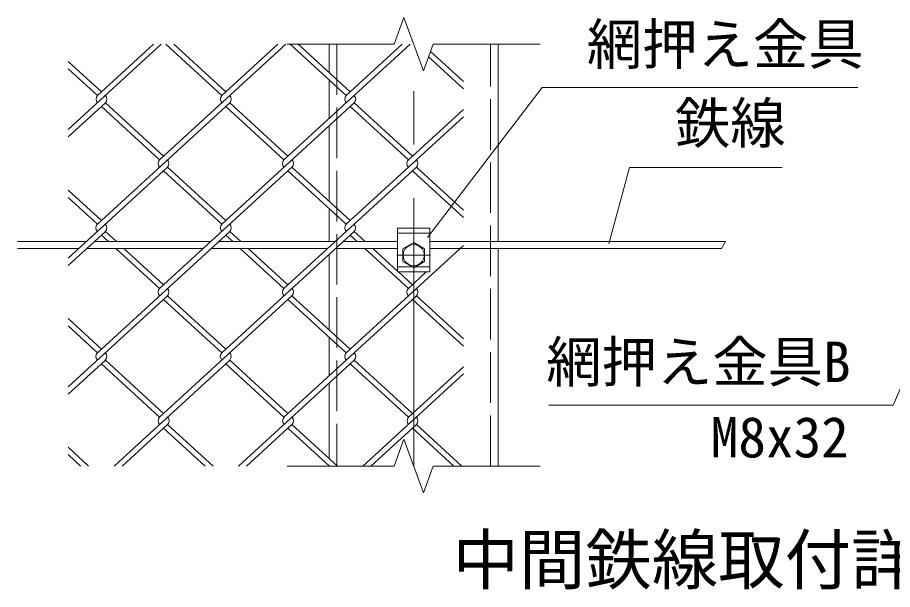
# Model space of a CAD drawing. Units: millimetres at full size; details may follow other scales. Extents: x -8400 to 8400, y -5940 to 5940.
# Drawn here: x 4639 to 6713, y 1859 to 3215 of the extents above; entities that cross this region are included whole.
import ezdxf
from ezdxf.enums import TextEntityAlignment as Align

# ---------------------------------------------------------------- set-up
doc = ezdxf.new("R2010")
doc.units = ezdxf.units.MM
doc.header["$LTSCALE"] = 20
doc.linetypes.add('DASHED', pattern=[7.5, 6, -1.5])
doc.linetypes.add('USER1', pattern=[50.8, 31.75, -6.35, 6.35, -6.35])
for name, color, linetype, lineweight in [('0-0_D-STR1', 1, 'Continuous', 18), ('0-1_D-BMK', 2, 'USER1', 13), ('0-3_D-STR3', 3, 'Continuous', 13), ('0-4_D-STR-DIM', 7, 'Continuous', 13), ('0-8_D-STR-TXT', 7, 'Continuous', 13), ('0-A_D-TTL-TXT', 7, 'Continuous', 13), ('0-B_D-STR2', 7, 'Continuous', 13)]:
    doc.layers.add(name, color=color, linetype=linetype, lineweight=lineweight)
doc.styles.add('ＭＳ ゴシック', font='')
doc.styles.get('ＭＳ ゴシック').set_extended_font_data('MS Gothic')

msp = doc.modelspace()

# ---------------------------------------------------------------- linework, layer by layer
at = {"layer": '0-0_D-STR1'}
for p, q in [((5377.66, 3151.59), (5377.66, 3084.07)), ((5777.66, 2683.59), (5777.66, 3151.59)), ((5377.66, 3066.71), (5377.66, 2976.11)), ((5377.66, 2958.75), (5377.66, 2779.11)), ((5377.66, 2761.75), (5377.66, 2683.59)), ((5777.66, 2151.59), (5777.66, 2667.59)), ((5377.66, 2653.79), (5377.66, 2474.16)), ((5377.66, 2456.79), (5377.66, 2366.2)), ((5377.66, 2348.83), (5377.66, 2169.2)), ((5377.66, 2151.84), (5377.66, 2151.59))]:
    msp.add_line(p, q, dxfattribs=at)
at = {"layer": '0-0_D-STR1', "linetype": 'DASHED'}
for p, q in [((5395.66, 3151.59), (5395.66, 2151.59)), ((5759.66, 2151.59), (5759.66, 3151.59))]:
    msp.add_line(p, q, dxfattribs=at)
at = {"layer": '0-1_D-BMK'}
for p, q in [((5577.66, 2151.59), (5577.66, 3151.59)), ((5537.66, 2651.59), (5617.66, 2651.59))]:
    msp.add_line(p, q, dxfattribs=at)
at = {"layer": '0-3_D-STR3'}
for p, q in [((5615.66, 2715.59), (5539.66, 2715.59)), ((5539.66, 2715.59), (5539.66, 2611.59)), ((5615.66, 2715.59), (5615.66, 2611.59)), ((4638.54, 2683.59), (4801.42, 2683.59)), ((4820.36, 2683.59), (5096.33, 2683.59)), ((5115.27, 2683.59), (5391.24, 2683.59)), ((5410.18, 2683.59), (5539.66, 2683.59)), ((5551.66, 2666.6), (5577.66, 2681.61)), ((5577.66, 2681.61), (5603.66, 2666.6)), ((6316.79, 2683.59), (5615.66, 2683.59)), ((4638.54, 2667.59), (4783.95, 2667.59)), ((4802.9, 2667.59), (5078.87, 2667.59)), ((5097.81, 2667.59), (5373.78, 2667.59)), ((5392.72, 2667.59), (5539.66, 2667.59)), ((5551.66, 2636.58), (5551.66, 2666.6)), ((5603.66, 2666.6), (5603.66, 2636.58)), ((6307.55, 2667.59), (5615.66, 2667.59)), ((5577.66, 2621.57), (5551.66, 2636.58)), ((5603.66, 2636.58), (5577.66, 2621.57)), ((5615.66, 2611.59), (5539.66, 2611.59))]:
    msp.add_line(p, q, dxfattribs=at)
at = {"layer": '0-3_D-STR3', "linetype": 'DASHED'}
for p, q in [((5615.66, 2703.59), (5539.66, 2703.59)), ((5615.66, 2623.59), (5539.66, 2623.59))]:
    msp.add_line(p, q, dxfattribs=at)
at = {"layer": '0-3_D-STR3'}
msp.add_circle((5577.66, 2651.59), 25, dxfattribs=at)
at = {"layer": '0-4_D-STR-DIM'}
for p, q in [((5554.58, 3215.02), (5531.49, 3151.59)), ((5600.75, 3088.16), (5554.58, 3215.02)), ((5277.66, 3151.59), (5531.49, 3151.59)), ((5623.84, 3151.59), (5600.75, 3088.16)), ((5623.84, 3151.59), (5877.66, 3151.59)), ((6316.79, 2683.59), (6307.55, 2667.59)), ((5554.58, 2215.02), (5531.49, 2151.59)), ((5600.75, 2088.16), (5554.58, 2215.02)), ((5277.66, 2151.59), (5531.49, 2151.59)), ((5623.84, 2151.59), (5600.75, 2088.16)), ((5623.84, 2151.59), (5877.66, 2151.59))]:
    msp.add_line(p, q, dxfattribs=at)
at = {"layer": '0-8_D-STR-TXT'}
for points in [[(6630.08, 3049.11), (5882.04, 3049.11), (5610.21, 2693.03)], [(6451.18, 2859.09), (6089.44, 2859.09), (6040.03, 2678.42)], [(5897.99, 2295.89), (6714.05, 2295.89), (6858.33, 2627.24)]]:
    msp.add_lwpolyline(points, dxfattribs=at)
at = {"layer": '0-B_D-STR2'}
for p, q in [((4979.34, 3151.59), (4758.54, 2949.26)), ((4960.87, 3151.59), (4828.04, 3029.88)), ((5274.26, 3151.59), (4975.26, 2877.61)), ((5122.72, 3030.09), (4990.12, 3151.59)), ((5132.19, 3038.77), (5009.07, 3151.59)), ((5255.78, 3151.59), (5122.95, 3029.88)), ((5569.17, 3151.59), (5270.17, 2877.61)), ((5417.63, 3030.09), (5285.03, 3151.59)), ((5427.1, 3038.77), (5303.98, 3151.59)), ((5550.22, 3151.59), (5417.63, 3030.09)), ((5695.38, 3063.17), (5617.6, 3134.45)), ((5695.38, 3045.81), (5612.86, 3121.43)), ((4837.28, 3038.77), (4758.54, 3110.92)), ((4827.8, 3030.09), (4758.54, 3093.56)), ((4846.75, 3012.73), (4758.54, 2931.9)), ((5141.66, 3012.73), (4827.8, 2725.13)), ((4984.73, 2886.29), (4846.75, 3012.73)), ((5436.57, 3012.73), (5122.72, 2725.13)), ((5279.64, 2886.29), (5141.66, 3012.73)), ((5574.55, 2886.29), (5436.57, 3012.73)), ((4975.26, 2877.61), (4837.28, 3004.05)), ((5270.17, 2877.61), (5132.19, 3004.05)), ((5565.08, 2877.61), (5427.1, 3004.05)), ((5695.38, 2997.01), (5565.08, 2877.61)), ((5695.38, 2979.65), (5417.63, 2725.13)), ((4994.21, 2860.25), (4758.54, 2644.3)), ((5289.12, 2860.25), (4975.26, 2572.65)), ((5122.72, 2725.13), (4984.73, 2851.57)), ((5132.19, 2733.81), (4994.21, 2860.25)), ((5584.03, 2860.25), (5270.17, 2572.65)), ((5417.62, 2725.14), (5279.64, 2851.57)), ((5427.1, 2733.81), (5289.12, 2860.25)), ((5695.38, 2740.86), (5575.38, 2850.81)), ((5695.38, 2758.22), (5584.03, 2860.25)), ((4837.28, 2733.81), (4758.54, 2805.97)), ((4827.8, 2725.13), (4758.54, 2788.61)), ((4846.75, 2707.77), (4758.54, 2626.94)), ((5141.66, 2707.77), (4827.8, 2420.18)), ((4854.19, 2683.59), (4837.28, 2699.09)), ((4873.14, 2683.59), (4846.75, 2707.77)), ((5436.57, 2707.77), (5122.72, 2420.18)), ((5149.1, 2683.59), (5132.19, 2699.09)), ((5168.05, 2683.59), (5141.66, 2707.77)), ((5444.01, 2683.59), (5427.1, 2699.09)), ((5462.96, 2683.59), (5436.57, 2707.77)), ((4975.26, 2572.65), (4871.65, 2667.59)), ((4984.73, 2581.34), (4890.6, 2667.59)), ((5270.17, 2572.65), (5166.56, 2667.59)), ((5279.64, 2581.34), (5185.51, 2667.59)), ((5695.38, 2674.69), (5417.63, 2420.18)), ((5565.08, 2572.65), (5461.48, 2667.59)), ((5539.66, 2613.31), (5480.42, 2667.59)), ((5574.55, 2581.34), (5541.54, 2611.59)), ((5607.57, 2611.59), (5565.08, 2572.65)), ((4994.21, 2555.29), (4758.54, 2339.34)), ((5289.12, 2555.29), (4975.26, 2267.7)), ((5132.19, 2428.86), (4994.21, 2555.29)), ((5584.03, 2555.29), (5270.17, 2267.7)), ((5427.1, 2428.86), (5289.12, 2555.29)), ((5695.38, 2453.26), (5584.03, 2555.29)), ((5122.72, 2420.18), (4984.73, 2546.61)), ((5417.63, 2420.18), (5279.64, 2546.61)), ((5695.38, 2435.9), (5574.55, 2546.61)), ((4837.28, 2428.86), (4758.54, 2501.01)), ((4827.8, 2420.18), (4758.54, 2483.65)), ((4846.75, 2402.81), (4758.54, 2321.98)), ((4975.26, 2267.7), (4837.28, 2394.13)), ((4984.73, 2276.38), (4846.75, 2402.81)), ((5141.66, 2402.81), (4867.5, 2151.59)), ((5270.17, 2267.7), (5132.19, 2394.13)), ((5279.64, 2276.38), (5141.66, 2402.81)), ((5436.57, 2402.81), (5162.41, 2151.59)), ((5565.08, 2267.7), (5427.1, 2394.13)), ((5574.55, 2276.38), (5436.57, 2402.81)), ((5695.38, 2387.09), (5565.08, 2267.7)), ((5695.38, 2369.73), (5457.32, 2151.59)), ((4994.21, 2250.34), (4886.45, 2151.59)), ((5083.02, 2151.59), (4984.73, 2241.65)), ((5101.97, 2151.59), (4994.21, 2250.34)), ((5289.12, 2250.34), (5181.36, 2151.59)), ((5377.93, 2151.59), (5279.64, 2241.65)), ((5396.88, 2151.59), (5289.12, 2250.34)), ((5584.03, 2250.34), (5476.27, 2151.59)), ((5672.84, 2151.59), (5574.55, 2241.65)), ((5691.79, 2151.59), (5584.03, 2250.34)), ((4807.05, 2151.59), (4758.54, 2196.05)), ((4788.11, 2151.59), (4758.54, 2178.69))]:
    msp.add_line(p, q, dxfattribs=at)
for centre, start, end in [((4837.49, 3021.17), 137.5, 222.5), ((4837.49, 3021.17), 317.5, 42.5), ((5132.4, 3021.17), 137.5, 222.5), ((5132.4, 3021.17), 317.5, 42.5), ((5427.31, 3021.17), 137.5, 222.5), ((5427.31, 3021.17), 317.5, 42.5), ((4984.73, 2868.93), 137.5, 222.5), ((4984.73, 2868.93), 317.5, 42.5), ((5279.64, 2868.93), 137.5, 222.5), ((5279.64, 2868.93), 317.5, 42.5), ((5574.55, 2868.93), 137.5, 222.5), ((5574.55, 2868.93), 317.5, 42.5), ((4837.25, 2716.43), 137.5, 222.5), ((4837.25, 2716.43), 317.5, 42.5), ((5132.16, 2716.43), 137.5, 222.5), ((5132.16, 2716.43), 317.5, 42.5), ((5427.08, 2716.43), 137.5, 222.5), ((5427.08, 2716.43), 317.5, 42.5), ((4984.73, 2563.97), 137.5, 222.5), ((4984.73, 2563.97), 317.5, 42.5), ((5279.64, 2563.97), 137.5, 222.5), ((5279.64, 2563.97), 317.5, 42.5), ((5574.55, 2563.97), 137.5, 222.5), ((5574.55, 2563.97), 317.5, 42.5), ((4837.25, 2411.47), 137.5, 222.5), ((4837.25, 2411.47), 317.5, 42.5), ((5132.16, 2411.47), 137.5, 222.5), ((5132.16, 2411.47), 317.5, 42.5), ((5427.34, 2411.28), 137.5, 222.5), ((5427.34, 2411.28), 317.5, 42.5), ((4984.97, 2258.8), 137.5, 222.5), ((4984.97, 2258.8), 317.5, 42.5), ((5279.88, 2258.8), 137.5, 222.5), ((5279.88, 2258.8), 317.5, 42.5), ((5574.79, 2258.8), 137.5, 222.5), ((5574.79, 2258.8), 317.5, 42.5)]:
    msp.add_arc(centre, 12.85, start, end, dxfattribs=at)

# ---------------------------------------------------------------- texts
at = {"layer": '0-8_D-STR-TXT', "style": 'ＭＳ ゴシック'}
for s, p in [('網押え金具', (5987.94, 3074.79)), ('鉄線', (6196.87, 2887.81)), ('網押え金具B', (5891.9, 2321.57)), ('M8x32', (6281.75, 2143.08))]:
    msp.add_text(s, height=96.19, dxfattribs=at).set_placement(p, align=Align.BOTTOM_LEFT)
at = {"layer": '0-A_D-TTL-TXT', "style": 'ＭＳ ゴシック'}
msp.add_text('中間鉄線取付詳細', height=115.4, dxfattribs=at).set_placement((5669.85, 1837.2), align=Align.BOTTOM_LEFT)

doc.saveas('drawing.dxf')
